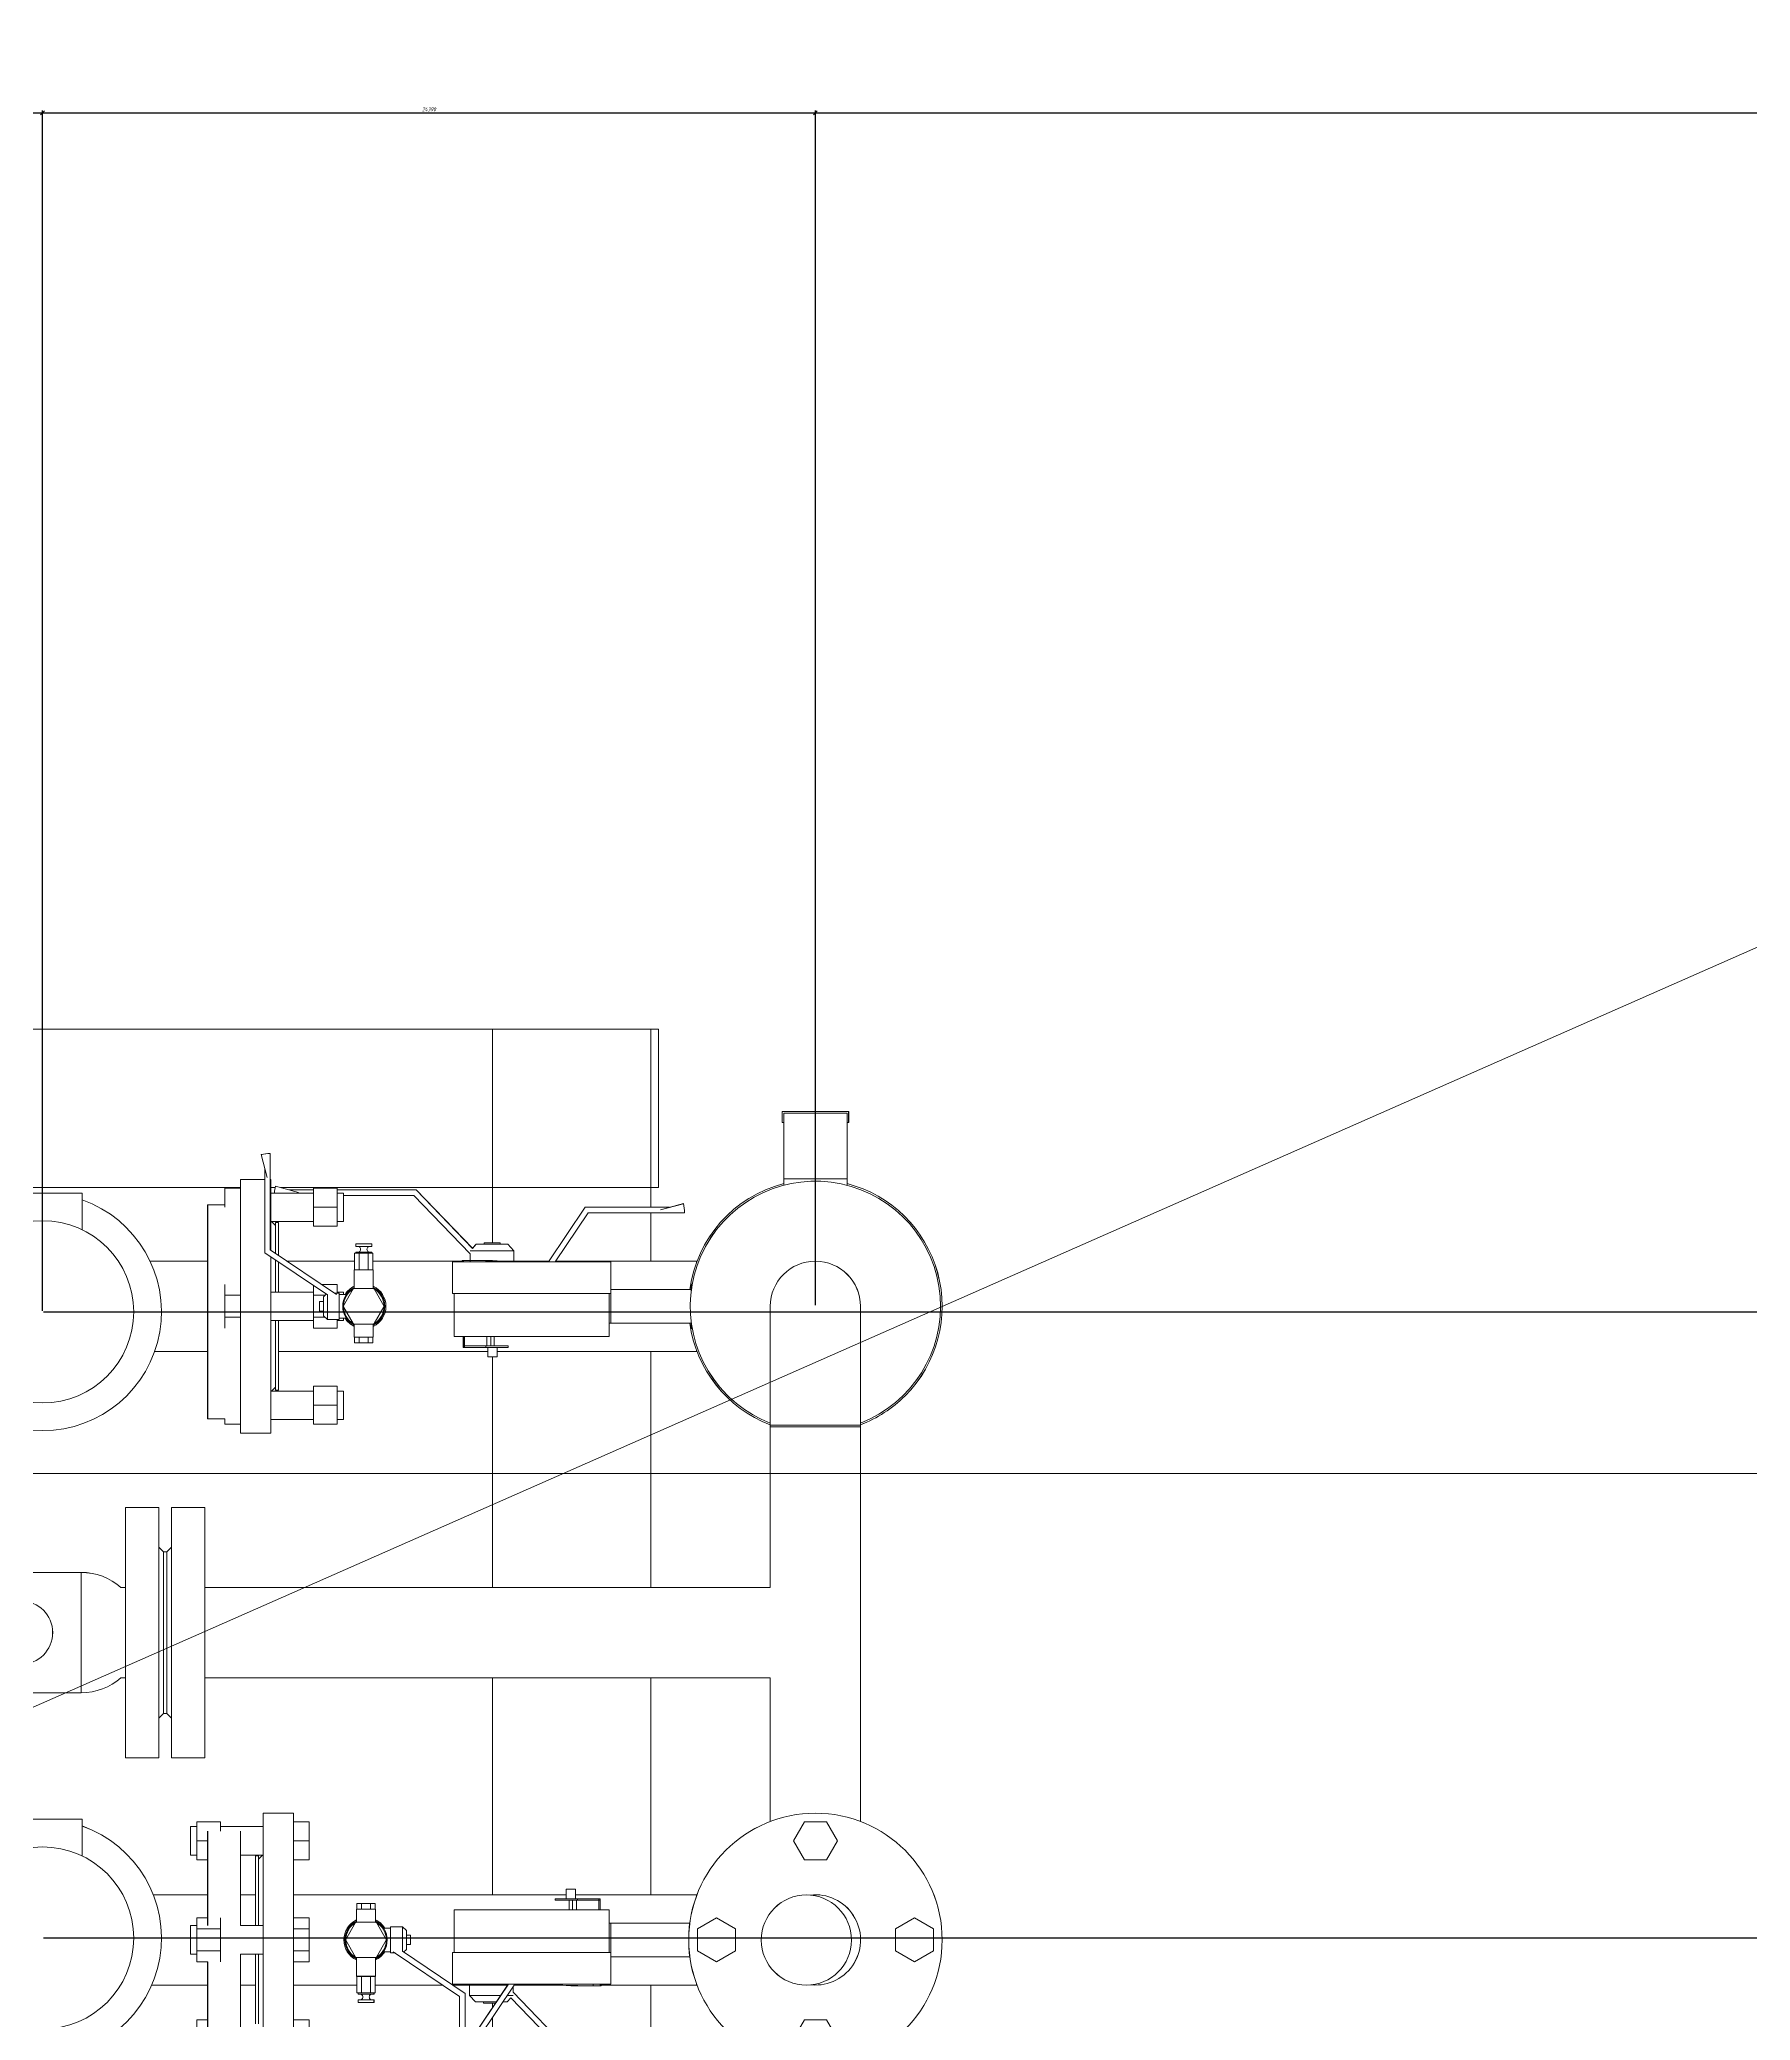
# Model space of a CAD drawing. Header units: millimetres. Extents: x -8689834 to 9419935, y 0 to 233063.
# Drawn here: x -420241 to -419161, y 222446 to 223696 of the extents above; entities that cross this region are included whole.
import ezdxf

# ---------------------------------------------------------------- set-up
doc = ezdxf.new("R2010")
doc.units = ezdxf.units.MM
doc.header["$MEASUREMENT"] = 0
doc.layers.get('0').update_dxf_attribs({"color": 250, "lineweight": 9})
doc.layers.add('25. ЗАЛИВКА ЗОН', color=7, linetype='Continuous', lineweight=0, transparency=0.2)
for name, color, linetype, lineweight in [('2D.ПроекцииПлан.0', 250, 'ByLayer', 35), ('2D.ПроекцииПлан.25. ЗАЛИВКА ЗОН', 7, 'ByLayer', 0), ('2D.ПроекцииПлан.Т2 Цвет-5', 5, 'ByLayer', 50), ('2D.ПроекцииПлан.Т94 Цвет-6', 6, 'ByLayer', 35), ('ViewportFrames', 5, 'Continuous', 0), ('Координатные сетки', 7, 'Continuous', 0), ('Размеры координатных сеток', 7, 'Continuous', 0)]:
    doc.layers.add(name, color=color, linetype=linetype, lineweight=lineweight)
doc.styles.add('МОЭК-Проект', font='', dxfattribs={"oblique": 15})
doc.styles.get('МОЭК-Проект').set_extended_font_data('GOST_type_A')
doc.dimstyles.new('МОЭК', dxfattribs={"dimtxt": 2.5, "dimasz": 2.5, "dimexe": 1.5, "dimexo": 0.625, "dimgap": 1, "dimtad": 1, "dimdec": 0, "dimlfac": 50, "dimtxsty": 'МОЭК-Проект', "dimblk": 'OBLIQUE', "dimblk1": 'OBLIQUE', "dimblk2": 'OBLIQUE', "dimcen": 2.5, "dimdle": 1.5, "dimadec": 0, "dimazin": 2, "dimtfac": 0.75, "dimtdec": 4, "dimtmove": 1, "dimatfit": 3, "dimldrblk": 'NONE', "dimfxl": 1, "dimtfill": 1, "dimtolj": 1, "dimarcsym": 1})

# ---------------------------------------------------------------- blocks, each defined once
blk = doc.blocks.new('PROJECTION_BLOCK_{85d2830e-0310-409d-8afe-52d23652a571}')
at = {"layer": '2D.ПроекцииПлан.25. ЗАЛИВКА ЗОН', "color": 0, "lineweight": -2}
for p, q in [((7.52, 7.5), (-7.48, 7.5)), ((7.424, 7.5), (5.424, 7.5)), ((5.424, 7.5), (5.424, 4.8)), ((7.424, 5.25), (7.424, 7.5)), ((7.52, 5.5), (7.52, 7.5)), ((-2.9, 5.5), (2.243, 5.5)), ((0.243, 5.43), (-0.757, 5.43)), ((0.243, 4.966), (0.243, 5.43)), ((1.827, 5.28), (1.827, 2.58)), ((1.827, 5.28), (2.043, 5.28)), ((2.623, 5.5), (2.679, 5.5)), ((2.745, 5.5), (7.52, 5.5)), ((7.424, 4.57), (7.424, 5.18)), ((5.424, 3.36), (5.424, 0.45)), ((7.424, 0.45), (7.424, 3.43)), ((1.827, 2.58), (2.043, 2.58)), ((5.424, -0.69), (5.424, -3.43)), ((7.424, -3.43), (7.424, -0.69)), ((0.243, -2.476), (-0.757, -2.476)), ((0.243, -2.94), (0.243, -2.476)), ((1.827, -2.626), (1.827, -3.82)), ((2.243, -2.626), (2.243, -3.82)), ((2.243, -4.18), (2.243, -5.326)), ((1.827, -4.277), (1.827, -5.25)), ((7.424, -5.4), (7.424, -4.57)), ((5.424, -4.8), (5.424, -4.855)), ((5.424, -4.98), (5.424, -7.5))]:
    blk.add_line(p, q, dxfattribs=at)
for centre in [(-0.257, 3.93), (-0.257, -3.976)]:
    blk.add_circle(centre, 1.15, dxfattribs=at)
at = {"layer": '2D.ПроекцииПлан.25. ЗАЛИВКА ЗОН', "color": 0, "lineweight": -2, "extrusion": (0, 0, -1)}
for centre, start, end in [((0.257, 3.93), 270, 70.5288), ((0.257, 3.93), 109.4712, 270), ((0.257, -3.976), 270, 70.5288), ((0.257, -3.976), 109.4712, 270)]:
    blk.add_arc(centre, 1.5, start, end, dxfattribs=at)
at = {"layer": '2D.ПроекцииПлан.Т94 Цвет-6', "color": 0, "lineweight": -2}
for p, q in [((9.08, 6.46), (9.92, 6.46)), ((9.08, 6.32), (9.08, 6.46)), ((9.08, 6.32), (9.1, 6.32)), ((9.1, 5.61), (9.1, 6.44)), ((9.1, 6.44), (9.9, 6.44)), ((9.9, 5.61), (9.9, 6.44)), ((9.9, 6.32), (9.92, 6.32)), ((9.92, 6.32), (9.92, 6.46)), ((2.579, 5.625), (2.501, 5.915)), ((2.618, 5.65), (2.618, 5.93)), ((2.243, 5.6), (2.243, 5.131)), ((2.243, 5.6), (2.548, 5.6)), ((2.548, 4.676), (2.548, 5.741)), ((2.618, 4.713), (2.618, 5.65)), ((2.618, 5.6), (2.623, 5.6)), ((2.623, 5.6), (2.623, 5.131)), ((2.683, 5.516), (2.973, 5.439)), ((9.1, 5.61), (9.9, 5.61)), ((9.1, 5.529), (9.1, 5.61)), ((9.1, 5.529), (9.1, 5.61)), ((9.9, 5.61), (9.9, 5.529)), ((9.9, 5.529), (9.9, 5.61)), ((2.243, 5.49), (2.043, 5.49)), ((2.043, 5.25), (2.043, 5.49)), ((2.623, 5.43), (3.163, 5.43)), ((3.163, 5.47), (2.857, 5.47)), ((3.163, 5.49), (3.163, 5.25)), ((3.163, 5.49), (3.463, 5.49)), ((3.463, 5.49), (3.463, 5.25)), ((4.461, 5.47), (3.463, 5.47)), ((3.463, 5.43), (3.543, 5.43)), ((3.543, 5.07), (3.543, 5.43)), ((4.431, 5.4), (3.543, 5.4)), ((5.143, 4.661), (4.431, 5.4)), ((5.172, 4.732), (4.461, 5.47)), ((7.543, 5.219), (7.833, 5.296)), ((2.243, 5.131), (2.243, 2.4)), ((2.623, 5.131), (2.623, 4.71)), ((2.633, 5.07), (2.683, 5.02)), ((2.633, 5.07), (3.163, 5.07)), ((2.683, 4.669), (2.683, 5.06)), ((2.723, 5.06), (2.683, 5.06)), ((2.723, 4.642), (2.723, 5.06)), ((3.163, 5.25), (3.163, 5.01)), ((3.163, 5.25), (3.463, 5.25)), ((3.163, 5.01), (3.463, 5.01)), ((3.463, 5.25), (3.463, 5.01)), ((3.463, 5.07), (3.543, 5.07)), ((6.129, 4.56), (6.594, 5.25)), ((6.213, 4.56), (6.631, 5.18)), ((6.594, 5.25), (7.659, 5.25)), ((6.631, 5.18), (7.568, 5.18)), ((7.568, 5.18), (7.848, 5.18)), ((3.898, 4.79), (3.698, 4.79)), ((3.698, 4.79), (3.698, 4.755)), ((3.898, 4.755), (3.698, 4.755)), ((3.898, 4.79), (3.898, 4.755)), ((5.172, 4.732), (5.218, 4.783)), ((5.218, 4.783), (5.618, 4.783)), ((5.318, 4.8), (5.518, 4.8)), ((5.318, 4.783), (5.318, 4.8)), ((5.518, 4.783), (5.518, 4.8)), ((5.693, 4.7), (5.618, 4.783)), ((1.827, 4.57), (1.1, 4.57)), ((3.338, 4.143), (2.548, 4.676)), ((3.453, 4.15), (2.618, 4.713)), ((2.623, 4.625), (2.623, 2.4)), ((2.683, 4.18), (2.683, 4.585)), ((2.723, 4.18), (2.723, 4.558)), ((3.682, 4.57), (2.83, 4.57)), ((3.74, 4.67), (3.682, 4.67)), ((3.682, 4.46), (3.682, 4.67)), ((3.898, 4.685), (3.698, 4.685)), ((3.698, 4.685), (3.698, 4.67)), ((3.855, 4.67), (3.74, 4.67)), ((3.74, 4.46), (3.74, 4.67)), ((3.913, 4.67), (3.855, 4.67)), ((3.855, 4.46), (3.855, 4.67)), ((3.898, 4.685), (3.898, 4.67)), ((3.913, 4.46), (3.913, 4.67)), ((5.041, 4.57), (3.913, 4.57)), ((4.918, 4.56), (6.918, 4.56)), ((4.918, 4.16), (4.918, 4.56)), ((5.041, 4.58), (5.055, 4.58)), ((5.041, 4.56), (5.041, 4.58)), ((5.041, 4.58), (5.041, 4.56)), ((5.041, 4.58), (5.14, 4.58)), ((5.055, 4.56), (5.055, 4.58)), ((5.529, 4.57), (5.14, 4.58)), ((5.14, 4.56), (5.14, 4.58)), ((5.14, 4.58), (5.423, 4.58)), ((5.423, 4.58), (5.14, 4.58)), ((5.14, 4.58), (5.14, 4.56)), ((5.693, 4.7), (5.143, 4.7)), ((5.143, 4.7), (5.693, 4.7)), ((5.143, 4.661), (5.143, 4.58)), ((5.543, 4.57), (5.423, 4.58)), ((5.529, 4.56), (5.529, 4.57)), ((5.529, 4.57), (5.543, 4.57)), ((5.543, 4.57), (5.543, 4.56)), ((6.136, 4.57), (5.543, 4.57)), ((5.693, 4.7), (5.693, 4.57)), ((8, 4.57), (6.22, 4.57)), ((6.918, 4.16), (6.918, 4.56)), ((8, 4.557), (8, 4.57)), ((8, 4.557), (8, 4.57)), ((8.005, 4.57), (8, 4.57)), ((2.043, 4.139), (2.043, 4.277)), ((3.163, 4.261), (3.163, 4.139)), ((3.265, 4.277), (3.463, 4.277)), ((3.463, 4.277), (3.463, 4.165)), ((3.678, 4.46), (3.918, 4.46)), ((3.678, 4.224), (3.678, 4.46)), ((3.918, 4.224), (3.918, 4.46)), ((7.93, 4.177), (7.93, 4.28)), ((7.945, 4.28), (7.93, 4.28)), ((2.043, 3.861), (2.043, 4.139)), ((2.043, 4.139), (2.243, 4.139)), ((2.623, 4.18), (3.163, 4.18)), ((3.163, 4.139), (3.308, 4.139)), ((3.163, 4.139), (3.163, 3.861)), ((3.238, 3.94), (3.238, 4.06)), ((3.288, 4.06), (3.238, 4.06)), ((3.324, 4.153), (3.288, 4.12)), ((3.288, 3.88), (3.288, 4.12)), ((3.338, 4.143), (3.338, 3.835)), ((3.338, 3.835), (3.338, 4.143)), ((3.431, 4.165), (3.488, 4.165)), ((3.463, 4.18), (3.543, 4.18)), ((3.488, 4.165), (3.488, 3.835)), ((3.578, 4.15), (3.488, 4.15)), ((3.666, 4.219), (3.542, 4.005)), ((3.543, 4.15), (3.543, 4.18)), ((3.921, 4.224), (3.674, 4.224)), ((4.053, 4.005), (3.929, 4.219)), ((4.918, 4.16), (6.918, 4.16)), ((4.938, 3.62), (4.938, 4.16)), ((6.898, 3.62), (6.898, 4.16)), ((6.918, 4.213), (7.93, 4.213)), ((6.918, 4.16), (6.918, 4)), ((6.918, 4.16), (6.918, 3.787)), ((2.243, 3.861), (2.043, 3.861)), ((2.043, 3.723), (2.043, 3.861)), ((2.623, 3.82), (3.163, 3.82)), ((2.683, 2.94), (2.683, 3.82)), ((2.723, 2.94), (2.723, 3.82)), ((3.163, 3.861), (3.163, 3.723)), ((3.163, 3.861), (3.308, 3.861)), ((3.288, 3.94), (3.238, 3.94)), ((3.338, 3.835), (3.288, 3.88)), ((3.338, 3.835), (3.488, 3.835)), ((3.463, 3.835), (3.463, 3.723)), ((3.463, 3.82), (3.543, 3.82)), ((3.578, 3.85), (3.488, 3.85)), ((3.542, 3.995), (3.666, 3.781)), ((3.543, 3.82), (3.543, 3.85)), ((3.674, 3.776), (3.921, 3.776)), ((3.678, 3.61), (3.678, 3.776)), ((3.918, 3.61), (3.918, 3.776)), ((3.929, 3.781), (4.053, 3.995)), ((6.898, 3.787), (6.918, 3.787)), ((6.918, 4), (6.918, 3.787)), ((6.918, 3.787), (7.93, 3.787)), ((7.93, 3.72), (7.93, 3.823)), ((8.93, 2.5), (8.93, 4)), ((10.07, 2.5), (10.07, 4)), ((3.163, 3.723), (3.463, 3.723)), ((3.678, 3.61), (3.918, 3.61)), ((3.682, 3.54), (3.682, 3.61)), ((3.74, 3.54), (3.682, 3.54)), ((3.74, 3.61), (3.74, 3.54)), ((3.855, 3.54), (3.74, 3.54)), ((3.855, 3.54), (3.855, 3.61)), ((3.913, 3.54), (3.855, 3.54)), ((3.913, 3.54), (3.913, 3.61)), ((4.938, 3.62), (6.898, 3.62)), ((5.055, 3.48), (5.055, 3.62)), ((5.069, 3.48), (5.069, 3.62)), ((5.352, 3.5), (5.352, 3.62)), ((5.403, 3.5), (5.403, 3.62)), ((5.443, 3.5), (5.443, 3.62)), ((7.945, 3.72), (7.93, 3.72)), ((1.827, 3.43), (1.157, 3.43)), ((5.363, 3.43), (2.723, 3.43)), ((5.055, 3.5), (5.055, 3.48)), ((5.055, 3.5), (5.338, 3.5)), ((5.055, 3.48), (5.069, 3.48)), ((5.055, 3.48), (5.338, 3.48)), ((5.621, 3.5), (5.338, 3.5)), ((5.338, 3.5), (5.338, 3.48)), ((5.338, 3.48), (5.621, 3.48)), ((5.363, 3.48), (5.363, 3.36)), ((5.381, 3.36), (5.363, 3.36)), ((5.483, 3.36), (5.381, 3.36)), ((5.483, 3.48), (5.483, 3.36)), ((8, 3.43), (5.483, 3.43)), ((5.621, 3.48), (5.621, 3.5)), ((8, 3.43), (8, 3.443)), ((8, 3.43), (8, 3.443)), ((8.005, 3.43), (8, 3.43)), ((2.633, 2.93), (2.683, 2.98)), ((2.633, 2.93), (3.163, 2.93)), ((2.723, 2.94), (2.683, 2.94)), ((3.463, 2.99), (3.163, 2.99)), ((3.163, 2.99), (3.163, 2.75)), ((3.463, 2.99), (3.463, 2.75)), ((3.463, 2.93), (3.543, 2.93)), ((3.543, 2.57), (3.543, 2.93)), ((2.043, 2.51), (2.043, 2.58)), ((2.043, 2.51), (2.243, 2.51)), ((2.623, 2.57), (3.163, 2.57)), ((3.163, 2.75), (3.163, 2.51)), ((3.163, 2.75), (3.463, 2.75)), ((3.163, 2.51), (3.463, 2.51)), ((3.463, 2.75), (3.463, 2.51)), ((3.463, 2.57), (3.543, 2.57)), ((2.243, 2.4), (2.623, 2.4)), ((8.93, 2.5), (10.07, 2.5)), ((8.93, 2.5), (10.07, 2.5)), ((8.93, 2.48), (8.93, 2.5)), ((8.93, 2.48), (10.07, 2.48)), ((8.93, 2.48), (10.07, 2.48)), ((8.93, 0.45), (8.93, 2.48)), ((10.07, 2.48), (10.07, 2.5)), ((10.07, -2.505), (10.07, 2.48)), ((0.79, -1.7), (0.79, 1.46)), ((1.21, 1.46), (0.79, 1.46)), ((1.21, -1.7), (1.21, 1.46)), ((1.37, -1.237), (1.37, 1.46)), ((1.79, 1.46), (1.37, 1.46)), ((1.79, -1.237), (1.79, 1.46)), ((1.21, 0.96), (1.27, 0.9)), ((1.27, 0.9), (1.27, -1.14)), ((1.27, -0.841), (1.27, 0.9)), ((1.31, 0.9), (1.27, 0.9)), ((1.37, 0.96), (1.31, 0.9)), ((1.31, -0.841), (1.31, 0.9)), ((1.31, -0.841), (1.31, 0.9)), ((-1.29, 0.64), (0.23, 0.64)), ((0.23, 0.64), (0.23, -0.88)), ((0.23, 0.64), (0.23, -0.88)), ((0.732, 0.45), (0.79, 0.45)), ((1.79, 0.45), (8.93, 0.45)), ((0.732, -0.69), (0.79, -0.69)), ((1.79, -0.69), (8.93, -0.69)), ((8.93, -2.505), (8.93, -0.69)), ((-1.29, -0.88), (0.23, -0.88)), ((1.27, -1.14), (1.27, -0.841)), ((1.31, -1.14), (1.31, -0.841)), ((1.31, -1.14), (1.31, -0.841)), ((1.21, -1.2), (1.27, -1.14)), ((1.31, -1.14), (1.27, -1.14)), ((1.37, -1.2), (1.31, -1.14)), ((1.37, -1.7), (1.37, -1.237)), ((1.79, -1.7), (1.79, -1.237)), ((1.21, -1.7), (0.79, -1.7)), ((1.79, -1.7), (1.37, -1.7)), ((2.529, -5.131), (2.529, -2.4)), ((2.909, -2.4), (2.529, -2.4)), ((2.909, -5.131), (2.909, -2.4)), ((1.609, -2.57), (1.609, -2.93)), ((1.689, -2.57), (1.609, -2.57)), ((1.989, -2.51), (1.689, -2.51)), ((1.689, -2.75), (1.689, -2.51)), ((1.827, -2.75), (1.689, -2.75)), ((1.689, -2.99), (1.689, -2.75)), ((1.989, -2.626), (1.989, -2.51)), ((2.529, -2.57), (1.989, -2.57)), ((3.109, -2.51), (2.909, -2.51)), ((2.909, -2.75), (3.109, -2.75)), ((3.109, -2.51), (3.109, -2.75)), ((3.109, -2.75), (3.109, -2.99)), ((9.361, -2.51), (9.223, -2.75)), ((9.223, -2.75), (9.361, -2.99)), ((9.639, -2.51), (9.361, -2.51)), ((9.777, -2.75), (9.639, -2.51)), ((9.639, -2.99), (9.777, -2.75)), ((1.689, -2.93), (1.609, -2.93)), ((1.689, -2.99), (1.827, -2.99)), ((2.519, -2.93), (2.243, -2.93)), ((2.429, -2.94), (2.429, -3.82)), ((2.429, -2.94), (2.469, -2.94)), ((2.519, -2.93), (2.469, -2.98)), ((2.469, -2.94), (2.469, -3.82)), ((2.909, -2.99), (3.109, -2.99)), ((9.361, -2.99), (9.639, -2.99)), ((1.141, -3.43), (1.827, -3.43)), ((2.243, -3.43), (2.429, -3.43)), ((2.909, -3.43), (6.353, -3.43)), ((6.498, -3.48), (6.215, -3.48)), ((6.215, -3.48), (6.215, -3.5)), ((6.215, -3.5), (6.498, -3.5)), ((6.353, -3.36), (6.455, -3.36)), ((6.353, -3.48), (6.353, -3.36)), ((6.393, -3.5), (6.393, -3.62)), ((6.433, -3.5), (6.433, -3.62)), ((6.455, -3.36), (6.473, -3.36)), ((6.473, -3.48), (6.473, -3.36)), ((6.473, -3.43), (8, -3.43)), ((6.484, -3.5), (6.484, -3.62)), ((6.498, -3.5), (6.498, -3.48)), ((6.781, -3.48), (6.498, -3.48)), ((6.781, -3.5), (6.498, -3.5)), ((6.781, -3.48), (6.767, -3.48)), ((6.767, -3.48), (6.767, -3.62)), ((6.781, -3.48), (6.781, -3.62)), ((6.781, -3.5), (6.781, -3.48)), ((8, -3.43), (8, -3.443)), ((8, -3.43), (8, -3.443)), ((8, -3.43), (8.005, -3.43)), ((1.689, -3.861), (1.689, -3.723)), ((1.827, -3.723), (1.689, -3.723)), ((1.989, -3.861), (1.989, -3.723)), ((2.909, -3.723), (3.109, -3.723)), ((3.109, -3.723), (3.109, -3.861)), ((3.947, -3.61), (3.707, -3.61)), ((3.707, -3.61), (3.707, -3.776)), ((3.711, -3.54), (3.769, -3.54)), ((3.711, -3.54), (3.711, -3.61)), ((3.769, -3.54), (3.884, -3.54)), ((3.769, -3.54), (3.769, -3.61)), ((3.884, -3.61), (3.884, -3.54)), ((3.884, -3.54), (3.942, -3.54)), ((3.942, -3.54), (3.942, -3.61)), ((3.947, -3.61), (3.947, -3.776)), ((6.898, -3.62), (4.938, -3.62)), ((4.938, -3.62), (4.938, -4.16)), ((6.898, -3.62), (6.898, -4.16)), ((8.25, -3.723), (8.01, -3.861)), ((8.49, -3.861), (8.25, -3.723)), ((10.75, -3.723), (10.51, -3.861)), ((10.99, -3.861), (10.75, -3.723)), ((1.609, -3.82), (1.609, -4.18)), ((1.689, -3.82), (1.609, -3.82)), ((1.689, -4.139), (1.689, -3.861)), ((1.989, -3.861), (1.689, -3.861)), ((1.989, -4.139), (1.989, -3.861)), ((2.529, -3.82), (2.243, -3.82)), ((2.909, -3.861), (3.109, -3.861)), ((3.109, -3.861), (3.109, -4.139)), ((3.695, -3.781), (3.571, -3.995)), ((3.95, -3.776), (3.703, -3.776)), ((4.082, -3.995), (3.958, -3.781)), ((4.047, -3.85), (4.137, -3.85)), ((4.137, -4.165), (4.137, -3.835)), ((4.287, -3.835), (4.137, -3.835)), ((4.287, -4.143), (4.287, -3.835)), ((4.287, -3.835), (4.287, -4.143)), ((4.287, -3.835), (4.337, -3.88)), ((4.337, -3.88), (4.337, -4.12)), ((4.337, -3.94), (4.387, -3.94)), ((4.387, -3.94), (4.387, -4.06)), ((6.898, -3.787), (6.918, -3.787)), ((6.918, -3.787), (6.918, -4)), ((6.918, -3.787), (6.918, -4.16)), ((6.918, -3.787), (7.914, -3.787)), ((6.918, -4), (6.918, -4.16)), ((8.01, -3.861), (8.01, -4.139)), ((8.49, -4.139), (8.49, -3.861)), ((10.51, -3.861), (10.51, -4.139)), ((10.99, -4.139), (10.99, -3.861)), ((1.689, -4.18), (1.609, -4.18)), ((1.989, -4.139), (1.689, -4.139)), ((1.689, -4.277), (1.689, -4.139)), ((1.989, -4.277), (1.989, -4.139)), ((2.529, -4.18), (2.243, -4.18)), ((2.429, -4.18), (2.429, -5.06)), ((2.469, -4.18), (2.469, -5.06)), ((3.109, -4.139), (2.909, -4.139)), ((3.109, -4.139), (3.109, -4.277)), ((3.571, -4.005), (3.695, -4.219)), ((3.703, -4.224), (3.95, -4.224)), ((3.707, -4.224), (3.707, -4.46)), ((3.947, -4.224), (3.947, -4.46)), ((3.958, -4.219), (4.082, -4.005)), ((4.047, -4.15), (4.137, -4.15)), ((4.193, -4.165), (4.137, -4.165)), ((4.171, -4.15), (5.007, -4.713)), ((4.287, -4.143), (5.077, -4.676)), ((4.3, -4.153), (4.337, -4.12)), ((4.337, -4.06), (4.387, -4.06)), ((6.918, -4.16), (4.918, -4.16)), ((4.918, -4.16), (4.918, -4.56)), ((6.918, -4.16), (6.918, -4.56)), ((6.918, -4.213), (7.914, -4.213)), ((8.01, -4.139), (8.25, -4.277)), ((8.25, -4.277), (8.49, -4.139)), ((10.51, -4.139), (10.75, -4.277)), ((10.75, -4.277), (10.99, -4.139)), ((1.827, -4.277), (1.689, -4.277)), ((2.909, -4.277), (3.109, -4.277)), ((3.947, -4.46), (3.707, -4.46)), ((3.711, -4.46), (3.711, -4.67)), ((3.769, -4.46), (3.769, -4.67)), ((3.884, -4.46), (3.884, -4.67)), ((3.942, -4.46), (3.942, -4.67)), ((1.121, -4.57), (1.827, -4.57)), ((2.243, -4.57), (2.429, -4.57)), ((2.909, -4.57), (3.711, -4.57)), ((3.711, -4.67), (3.769, -4.67)), ((3.727, -4.685), (3.727, -4.67)), ((3.727, -4.685), (3.927, -4.685)), ((3.769, -4.67), (3.884, -4.67)), ((3.884, -4.67), (3.942, -4.67)), ((3.927, -4.685), (3.927, -4.67)), ((3.942, -4.57), (4.794, -4.57)), ((6.918, -4.56), (4.918, -4.56)), ((4.919, -4.57), (5.616, -4.57)), ((5.007, -4.713), (5.007, -5.18)), ((5.077, -4.676), (5.077, -5.18)), ((5.133, -4.7), (5.133, -4.57)), ((5.133, -4.7), (5.528, -4.7)), ((5.528, -4.7), (5.133, -4.7)), ((5.133, -4.7), (5.208, -4.783)), ((5.623, -4.56), (5.205, -5.18)), ((5.707, -4.56), (5.242, -5.25)), ((5.655, -4.732), (5.608, -4.783)), ((5.613, -4.7), (5.683, -4.7)), ((5.683, -4.7), (5.613, -4.7)), ((5.655, -4.732), (6.365, -5.47)), ((5.683, -4.661), (5.683, -4.595)), ((5.683, -4.661), (6.395, -5.4)), ((5.7, -4.57), (6.293, -4.57)), ((6.293, -4.57), (6.293, -4.56)), ((6.307, -4.57), (6.293, -4.57)), ((6.293, -4.57), (6.413, -4.58)), ((6.307, -4.56), (6.307, -4.57)), ((6.307, -4.57), (6.696, -4.58)), ((6.413, -4.58), (6.696, -4.58)), ((6.696, -4.58), (6.413, -4.58)), ((6.696, -4.58), (6.696, -4.56)), ((6.696, -4.56), (6.696, -4.58)), ((6.795, -4.58), (6.696, -4.58)), ((6.781, -4.56), (6.781, -4.58)), ((6.795, -4.58), (6.781, -4.58)), ((6.795, -4.58), (6.795, -4.56)), ((6.795, -4.56), (6.795, -4.58)), ((6.795, -4.57), (8, -4.57)), ((8, -4.557), (8, -4.57)), ((8, -4.557), (8, -4.57)), ((8, -4.57), (8.005, -4.57)), ((3.727, -4.755), (3.927, -4.755)), ((3.727, -4.79), (3.727, -4.755)), ((3.727, -4.79), (3.927, -4.79)), ((3.927, -4.79), (3.927, -4.755)), ((5.472, -4.783), (5.208, -4.783)), ((5.308, -4.783), (5.308, -4.8)), ((5.461, -4.8), (5.308, -4.8)), ((5.608, -4.783), (5.557, -4.783)), ((1.827, -5.01), (1.689, -5.01)), ((1.689, -5.25), (1.689, -5.01)), ((2.909, -5.01), (3.109, -5.01)), ((3.109, -5.01), (3.109, -5.25)), ((9.361, -5.01), (9.223, -5.25)), ((9.639, -5.01), (9.361, -5.01)), ((9.777, -5.25), (9.639, -5.01))]:
    blk.add_line(p, q, dxfattribs=at)
for centre, radius in [((-0.53, -0.12), 0.4), ((9.5, -4), 1.6)]:
    blk.add_circle(centre, radius, dxfattribs=at)
for centre, radius, start, end in [((2.618, 5.48), 0.45, 90, 105), ((7.398, 5.18), 0.45, 0, 15), ((3.878, 4.72), 0.04, 120, 240), ((3.798, 4), 0.28, 115.3769, 147.6076), ((3.798, 4), 0.28, 295.3769, 64.6231), ((3.798, 4), 0.28, 212.3924, 244.6231), ((0.23, -0.12), 0.76, 270, 311.4096), ((3.827, -4), 0.28, 115.3769, 244.6231), ((3.827, -4), 0.28, 32.3924, 64.6231), ((3.827, -4), 0.28, 295.3769, 327.6076), ((3.747, -4.72), 0.04, 300, 60)]:
    blk.add_arc(centre, radius, start, end, dxfattribs=at)
at = {"layer": '2D.ПроекцииПлан.Т94 Цвет-6', "color": 0, "lineweight": -2, "extrusion": (0, 0, -1)}
for centre, radius, start, end in [((-3.118, 5.4), 0.45, 3.8226, 15), ((-9.5, 4), 1.58, 315, 248.8532), ((-9.5, 4), 1.6, 7.6502, 75.5225), ((-9.5, 4), 1.6, 104.4775, 225), ((-3.718, 4.72), 0.04, 120, 240), ((-9.5, 4), 0.57, 0, 180), ((-9.5, 4), 0.57, 0, 180), ((-3.798, 4), 0.266, 296.7889, 63.2111), ((-3.798, 4), 0.256, 1.045, 58.955), ((-3.798, 4), 0.256, 358.955, 1.045), ((-3.798, 4), 0.256, 58.955, 61.045), ((-3.798, 4), 0.256, 61.045, 61.9992), ((-3.798, 4), 0.266, 116.7889, 180), ((-3.798, 4), 0.256, 118.0008, 118.955), ((-3.798, 4), 0.256, 118.955, 121.045), ((-3.798, 4), 0.256, 121.045, 178.955), ((-3.798, 4), 0.256, 178.955, 180), ((-3.798, 4), 0.256, 301.045, 358.955), ((-3.798, 4), 0.256, 298.955, 301.045), ((-3.798, 4), 0.256, 298.0008, 298.955), ((-3.798, 4), 0.266, 180, 243.2111), ((-3.798, 4), 0.256, 241.045, 241.9992), ((-3.798, 4), 0.256, 238.955, 241.045), ((-3.798, 4), 0.256, 181.045, 238.955), ((-3.798, 4), 0.256, 180, 181.045), ((-9.5, 4), 1.6, 290.8701, 352.3498), ((-9.5, 4), 1.58, 291.1468, 315), ((-9.5, 4), 1.6, 225, 249.1299), ((-0.23, -0.12), 0.76, 90, 131.4096), ((-9.5, -4), 0.57, 83.3244, 274.8011), ((-3.827, -4), 0.266, 0, 63.2111), ((-3.827, -4), 0.266, 296.7889, 0), ((-3.827, -4), 0.256, 1.045, 58.955), ((-3.827, -4), 0.256, 0, 1.045), ((-3.827, -4), 0.256, 358.955, 0), ((-3.827, -4), 0.256, 58.955, 61.045), ((-3.827, -4), 0.256, 61.045, 61.9992), ((-3.827, -4), 0.266, 116.7889, 243.2111), ((-3.827, -4), 0.256, 118.0008, 118.955), ((-3.827, -4), 0.256, 118.955, 121.045), ((-3.827, -4), 0.256, 121.045, 178.955), ((-3.827, -4), 0.256, 178.955, 181.045), ((-3.827, -4), 0.256, 301.045, 358.955), ((-3.827, -4), 0.256, 298.955, 301.045), ((-3.827, -4), 0.256, 298.0008, 298.955), ((-3.827, -4), 0.256, 241.045, 241.9992), ((-3.827, -4), 0.256, 238.955, 241.045), ((-3.827, -4), 0.256, 181.045, 238.955), ((-3.907, -4.72), 0.04, 300, 60)]:
    blk.add_arc(centre, radius, start, end, dxfattribs=at)
blk = doc.blocks.new('PROJECTION_BLOCK_{a93a6270-ee00-42cb-838f-1f03f011dbf2}')
at = {"layer": '2D.ПроекцииПлан.Т2 Цвет-5', "color": 0, "lineweight": -2}
blk.add_circle((0, 0), 0.57, dxfattribs=at)
blk = doc.blocks.new('*U1750')
at = {"layer": 'Координатные сетки', "lineweight": 13, "ltscale": 3}
blk.add_line((-68.305, 193.503), (-235.949, 193.503), dxfattribs=at)
at = {"layer": '2D.ПроекцииПлан.0', "lineweight": 13}
blk.add_blockref('PROJECTION_BLOCK_{85d2830e-0310-409d-8afe-52d23652a571}', (-138.244, 191.615), dxfattribs=at)
at = {"layer": '2D.ПроекцииПлан.Т2 Цвет-5', "lineweight": 13}
blk.add_blockref('PROJECTION_BLOCK_{a93a6270-ee00-42cb-838f-1f03f011dbf2}', (-128.858, 187.613), dxfattribs=at)
blk = doc.blocks.new('_Oblique')
at = {"color": 0, "linetype": 'ByBlock', "lineweight": -2}
blk.add_line((-0.5, -0.5), (0.5, 0.5), dxfattribs=at)
blk = doc.blocks.new('*D1910')
at = {"layer": 'Размеры координатных сеток', "color": 0, "lineweight": -2, "ltscale": 100, "transparency": 16777216}
for p, q in [((-417750.8, 229894.6), (-424653.2, 229894.6)), ((-424651.7, 229896.1), (-424651.7, 215422.3)), ((-417753.9, 215423.8), (-424653.2, 215423.8))]:
    blk.add_line(p, q, dxfattribs=at)
at = {"layer": 'Размеры координатных сеток', "color": 0, "lineweight": -2, "ltscale": 100, "transparency": 16777216, "xscale": 2.5, "yscale": 2.5, "zscale": 2.5}
for p, rotation in [((-424651.7, 229894.6), 90), ((-424651.7, 215423.8), 270)]:
    blk.add_blockref('_Oblique', p, dxfattribs=dict(at, rotation=rotation))
at = {"layer": 'Размеры координатных сеток', "color": 0, "lineweight": 13, "ltscale": 100, "transparency": 16777216, "insert": (-424654, 222659.2), "char_height": 2.5, "attachment_point": 5, "rotation": 90, "style": 'МОЭК-Проект', "bg_fill": 3, "box_fill_scale": 1.25, "bg_fill_color": 256, "bg_fill_true_color": 13158600, "bg_fill_transparency": 0}
blk.add_mtext('\\A1;723542', dxfattribs=at)
blk = doc.blocks.new('_None')
blk = doc.blocks.new('*D1916')
at = {"layer": '25. ЗАЛИВКА ЗОН', "color": 0, "lineweight": -2, "transparency": 16777216}
for p, q in [((-418779, 224317.2), (-415839.2, 224317.2)), ((-415840.7, 224318.7), (-415840.7, 222891.5)), ((-420238.7, 222893), (-415839.2, 222893))]:
    blk.add_line(p, q, dxfattribs=at)
at = {"layer": '25. ЗАЛИВКА ЗОН', "color": 0, "lineweight": -2, "transparency": 16777216, "xscale": 2.5, "yscale": 2.5, "zscale": 2.5}
for p, rotation in [((-415840.7, 224317.2), 90), ((-415840.7, 222893), 270)]:
    blk.add_blockref('_Oblique', p, dxfattribs=dict(at, rotation=rotation))
at = {"layer": '25. ЗАЛИВКА ЗОН', "color": 0, "lineweight": 13, "transparency": 16777216, "insert": (-415843, 223605.1), "char_height": 2.5, "attachment_point": 5, "rotation": 90, "style": 'МОЭК-Проект', "bg_fill": 3, "box_fill_scale": 1.25, "bg_fill_color": 256, "bg_fill_true_color": 13158600, "bg_fill_transparency": 0}
blk.add_mtext('\\A1;71210', dxfattribs=at)
blk = doc.blocks.new('*D1917')
at = {"layer": '25. ЗАЛИВКА ЗОН', "color": 0, "lineweight": -2, "transparency": 16777216}
for p, q in [((-420238.7, 222893), (-415839.2, 222893)), ((-415840.7, 222894.5), (-415840.7, 222496.2)), ((-420238.7, 222497.7), (-415839.2, 222497.7))]:
    blk.add_line(p, q, dxfattribs=at)
at = {"layer": '25. ЗАЛИВКА ЗОН', "color": 0, "lineweight": -2, "transparency": 16777216, "xscale": 2.5, "yscale": 2.5, "zscale": 2.5}
for p, rotation in [((-415840.7, 222893), 90), ((-415840.7, 222497.7), 270)]:
    blk.add_blockref('_Oblique', p, dxfattribs=dict(at, rotation=rotation))
at = {"layer": '25. ЗАЛИВКА ЗОН', "color": 0, "lineweight": 13, "transparency": 16777216, "insert": (-415843, 222695.3), "char_height": 2.5, "attachment_point": 5, "rotation": 90, "style": 'МОЭК-Проект', "bg_fill": 3, "box_fill_scale": 1.25, "bg_fill_color": 256, "bg_fill_true_color": 13158600, "bg_fill_transparency": 0}
blk.add_mtext('\\A1;19770', dxfattribs=at)
blk = doc.blocks.new('*D1936')
at = {"layer": '25. ЗАЛИВКА ЗОН', "color": 0, "lineweight": -2, "transparency": 16777216}
for p, q in [((-420701.5, 222897.1), (-420701.5, 223651.4)), ((-420239.3, 222893.6), (-420239.3, 223651.4)), ((-420703, 223649.9), (-420237.8, 223649.9))]:
    blk.add_line(p, q, dxfattribs=at)
at = {"layer": '25. ЗАЛИВКА ЗОН', "color": 0, "lineweight": -2, "transparency": 16777216, "xscale": 2.5, "yscale": 2.5, "zscale": 2.5, "rotation": 180}
blk.add_blockref('_Oblique', (-420701.5, 223649.9), dxfattribs=at)
at = {"layer": '25. ЗАЛИВКА ЗОН', "color": 0, "lineweight": -2, "transparency": 16777216, "xscale": 2.5, "yscale": 2.5, "zscale": 2.5}
blk.add_blockref('_Oblique', (-420239.3, 223649.9), dxfattribs=at)
at = {"layer": '25. ЗАЛИВКА ЗОН', "color": 0, "lineweight": 13, "transparency": 16777216, "insert": (-420470.4, 223652.2), "char_height": 2.5, "attachment_point": 5, "style": 'МОЭК-Проект', "bg_fill": 3, "box_fill_scale": 1.25, "bg_fill_color": 256, "bg_fill_true_color": 13158600, "bg_fill_transparency": 0}
blk.add_mtext('\\A1;23110', dxfattribs=at)
blk = doc.blocks.new('*D1937')
at = {"layer": '25. ЗАЛИВКА ЗОН', "color": 0, "lineweight": -2, "transparency": 16777216}
for p, q in [((-420239.3, 222893.6), (-420239.3, 223651.4)), ((-419751.5, 222897.1), (-419751.5, 223651.4)), ((-420240.8, 223649.9), (-419750, 223649.9))]:
    blk.add_line(p, q, dxfattribs=at)
at = {"layer": '25. ЗАЛИВКА ЗОН', "color": 0, "lineweight": -2, "transparency": 16777216, "xscale": 2.5, "yscale": 2.5, "zscale": 2.5, "rotation": 180}
blk.add_blockref('_Oblique', (-420239.3, 223649.9), dxfattribs=at)
at = {"layer": '25. ЗАЛИВКА ЗОН', "color": 0, "lineweight": -2, "transparency": 16777216, "xscale": 2.5, "yscale": 2.5, "zscale": 2.5}
blk.add_blockref('_Oblique', (-419751.5, 223649.9), dxfattribs=at)
at = {"layer": '25. ЗАЛИВКА ЗОН', "color": 0, "lineweight": 13, "transparency": 16777216, "insert": (-419995.4, 223652.2), "char_height": 2.5, "attachment_point": 5, "style": 'МОЭК-Проект', "bg_fill": 3, "box_fill_scale": 1.25, "bg_fill_color": 256, "bg_fill_true_color": 13158600, "bg_fill_transparency": 0}
blk.add_mtext('\\A1;24390', dxfattribs=at)
blk = doc.blocks.new('*D1938')
at = {"layer": '25. ЗАЛИВКА ЗОН', "color": 0, "lineweight": -2, "transparency": 16777216}
for p, q in [((-419751.5, 222897.1), (-419751.5, 223651.4)), ((-417750.1, 222981.8), (-417750.1, 223651.4)), ((-419753, 223649.9), (-417748.6, 223649.9))]:
    blk.add_line(p, q, dxfattribs=at)
at = {"layer": '25. ЗАЛИВКА ЗОН', "color": 0, "lineweight": -2, "transparency": 16777216, "xscale": 2.5, "yscale": 2.5, "zscale": 2.5, "rotation": 180}
blk.add_blockref('_Oblique', (-419751.5, 223649.9), dxfattribs=at)
at = {"layer": '25. ЗАЛИВКА ЗОН', "color": 0, "lineweight": -2, "transparency": 16777216, "xscale": 2.5, "yscale": 2.5, "zscale": 2.5}
blk.add_blockref('_Oblique', (-417750.1, 223649.9), dxfattribs=at)
at = {"layer": '25. ЗАЛИВКА ЗОН', "color": 0, "lineweight": 13, "transparency": 16777216, "insert": (-418750.8, 223652.2), "char_height": 2.5, "attachment_point": 5, "style": 'МОЭК-Проект', "bg_fill": 3, "box_fill_scale": 1.25, "bg_fill_color": 256, "bg_fill_true_color": 13158600, "bg_fill_transparency": 0}
blk.add_mtext('\\A1;100070', dxfattribs=at)
blk = doc.blocks.new('*U1904')
blk.add_line((-138.763, 190.489), (-40.016, 234.026))

msp = doc.modelspace()

# ---------------------------------------------------------------- block references
at = {"layer": 'ViewportFrames', "lineweight": 13, "ltscale": 100, "xscale": 50, "yscale": 50, "zscale": 50}
msp.add_blockref('*U1750', (-413314.257, 213115.736), dxfattribs=at)

# ---------------------------------------------------------------- next in the draw order: linework, layer by layer
at = {"layer": 'Координатные сетки', "lineweight": 13, "ltscale": 3}
msp.add_line((-416729.505, 222790.903), (-425111.682, 222790.903), dxfattribs=at)

# ---------------------------------------------------------------- next in the draw order: block references
at = {"layer": '2D.ПроекцииПлан.0', "lineweight": 13, "xscale": 50, "yscale": 50, "zscale": 50}
msp.add_blockref('PROJECTION_BLOCK_{85d2830e-0310-409d-8afe-52d23652a571}', (-420226.468, 222696.481), dxfattribs=at)
at = {"layer": '2D.ПроекцииПлан.Т2 Цвет-5', "lineweight": 13, "xscale": 50, "yscale": 50, "zscale": 50}
msp.add_blockref('PROJECTION_BLOCK_{a93a6270-ee00-42cb-838f-1f03f011dbf2}', (-419757.167, 222496.388), dxfattribs=at)

# ---------------------------------------------------------------- next in the draw order: dimensions: what is measured, and where the dimension line sits
at = {"layer": 'Размеры координатных сеток', "lineweight": 13, "ltscale": 100}
dim = msp.add_linear_dim(base=(-424651.725, 215423.815), p1=(-417750.138, 229894.646), p2=(-417753.262, 215423.815), angle=90, dimstyle='МОЭК', override={"dimscale": 1, "dimlfac": 50}, dxfattribs=at)
dim.commit()
dim.dimension.update_dxf_attribs({"geometry": '*D1910', "text_midpoint": (-424653.975, 222659.23)})

# ---------------------------------------------------------------- next in the draw order: dimensions: what is measured, and where the dimension line sits
at = {"layer": '25. ЗАЛИВКА ЗОН', "lineweight": 13}
dim = msp.add_linear_dim(base=(-415840.749, 222892.996), p1=(-418779.651, 224317.221), p2=(-420239.301, 222892.996), angle=90, dimstyle='МОЭК', override={"dimrnd": 10}, dxfattribs=at)
dim.commit()
dim.dimension.update_dxf_attribs({"geometry": '*D1916', "text_midpoint": (-415842.999, 223605.109)})

# ---------------------------------------------------------------- next in the draw order: dimensions: what is measured, and where the dimension line sits
dim = msp.add_linear_dim(base=(-415840.749, 222497.695), p1=(-420239.301, 222892.996), p2=(-420239.301, 222497.695), angle=90, dimstyle='МОЭК', override={"dimrnd": 10}, dxfattribs=at)
dim.commit()
dim.dimension.update_dxf_attribs({"geometry": '*D1917', "text_midpoint": (-415842.999, 222695.346)})

# ---------------------------------------------------------------- next in the draw order: dimensions: what is measured, and where the dimension line sits
dim = msp.add_linear_dim(base=(-420239.301, 223649.916), p1=(-420701.468, 222896.481), p2=(-420239.301, 222892.996), dimstyle='МОЭК', override={"dimrnd": 10}, dxfattribs=at)
dim.commit()
dim.dimension.update_dxf_attribs({"geometry": '*D1936', "text_midpoint": (-420470.385, 223652.166)})

# ---------------------------------------------------------------- next in the draw order: dimensions: what is measured, and where the dimension line sits
dim = msp.add_linear_dim(base=(-419751.468, 223649.916), p1=(-420239.301, 222892.996), p2=(-419751.468, 222896.481), dimstyle='МОЭК', override={"dimrnd": 10}, dxfattribs=at)
dim.commit()
dim.dimension.update_dxf_attribs({"geometry": '*D1937', "text_midpoint": (-419995.385, 223652.166)})

# ---------------------------------------------------------------- next in the draw order: dimensions: what is measured, and where the dimension line sits
dim = msp.add_linear_dim(base=(-417750.1376, 223649.9162), p1=(-419751.4682, 222896.4808), p2=(-417750.1376, 222981.1632), dimstyle='МОЭК', override={"dimrnd": 10}, dxfattribs=at)
dim.commit()
dim.dimension.update_dxf_attribs({"geometry": '*D1938', "text_midpoint": (-418750.8029, 223652.1662)})

# ---------------------------------------------------------------- next in the draw order: block references
at = {"xscale": 50, "yscale": 50, "zscale": 50}
msp.add_blockref('*U1904', (-413314.257, 213115.736), dxfattribs=at)

doc.saveas('drawing.dxf')
